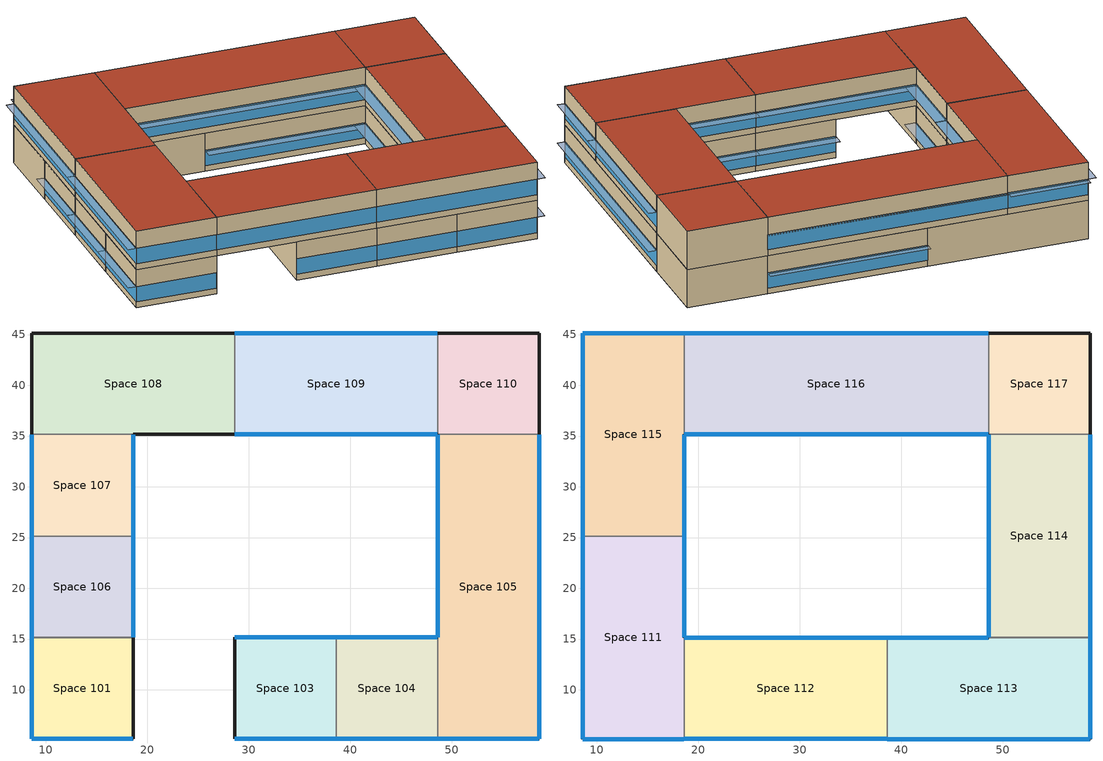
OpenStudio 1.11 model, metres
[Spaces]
Space 101
 floor ground: 18.6,15.15 18.6,5.15 8.6,5.15 8.6,15.15 z0
 wall outside: 8.6,15.15 8.6,5.15 18.6,5.15 18.6,15.15 z0:5
 wall to Space 106: 18.6,15.15 8.6,15.15 z0:5
 window: 8.6,15.13 8.6,5.18 / 8.62,5.15 18.57,5.15 z0.76:2.77
 roof outside: 18.6,5.15 18.6,15.15 8.6,15.15 8.6,5.15 z5
Space 103
 floor ground: 38.6,15.15 38.6,5.15 28.6,5.15 28.6,15.15 z0
 wall outside: 38.6,15.15 28.6,15.15 28.6,5.15 38.6,5.15 z0:5
 wall to Space 104: 38.6,5.15 38.6,15.15 z0:5
 window: 28.62,5.15 38.57,5.15 / 38.57,15.15 28.62,15.15 z0.76:2.77
 roof outside: 38.6,5.15 38.6,15.15 28.6,15.15 28.6,5.15 z5
Space 104
 floor ground: 48.6,15.15 48.6,5.15 38.6,5.15 38.6,15.15 z0
 wall outside: 48.6,15.15 38.6,15.15 / 38.6,5.15 48.6,5.15 z0:5
 wall to Space 105: 48.6,5.15 48.6,15.15 z0:5
 window: 48.57,15.15 38.62,15.15 / 38.62,5.15 48.57,5.15 z0.76:2.77
 roof outside: 48.6,5.15 48.6,15.15 38.6,15.15 38.6,5.15 z5
Space 105
 floor ground: 58.6,35.15 58.6,5.15 48.6,5.15 48.6,35.15 z0
 wall outside: 48.6,5.15 58.6,5.15 58.6,35.15 / 48.6,35.15 48.6,15.15 z0:5
 wall to Space 110: 58.6,35.15 48.6,35.15 z0:5
 window: 58.6,5.18 58.6,35.13 z0.76:2.76; 48.62,5.15 58.57,5.15 / 48.6,35.13 48.6,15.18 z0.76:2.77
 roof outside: 58.6,5.15 58.6,35.15 48.6,35.15 48.6,5.15 z5
Space 106
 floor ground: 18.6,25.15 18.6,15.15 8.6,15.15 8.6,25.15 z0
 wall outside: 8.6,25.15 8.6,15.15 / 18.6,15.15 18.6,25.15 z0:5
 wall to Space 107: 18.6,25.15 8.6,25.15 z0:5
 window: 8.6,25.13 8.6,15.18 / 18.6,15.18 18.6,25.13 z0.76:2.77
 roof outside: 18.6,15.15 18.6,25.15 8.6,25.15 8.6,15.15 z5
Space 107
 floor ground: 18.6,35.15 18.6,25.15 8.6,25.15 8.6,35.15 z0
 wall outside: 8.6,35.15 8.6,25.15 / 18.6,25.15 18.6,35.15 z0:5
 wall to Space 108: 18.6,35.15 8.6,35.15 z0:5
 window: 8.6,35.13 8.6,25.18 / 18.6,25.18 18.6,35.13 z0.76:2.77
 roof outside: 18.6,25.15 18.6,35.15 8.6,35.15 8.6,25.15 z5
Space 108
 floor ground: 28.6,45.15 28.6,35.15 8.6,35.15 8.6,45.15 z0
 wall outside: 18.6,35.15 28.6,35.15 / 28.6,45.15 8.6,45.15 8.6,35.15 z0:5
 wall to Space 109: 28.6,35.15 28.6,45.15 z0:5
 roof outside: 28.6,35.15 28.6,45.15 8.6,45.15 8.6,35.15 z5
Space 109
 floor ground: 48.6,45.15 48.6,35.15 28.6,35.15 28.6,45.15 z0
 wall outside: 28.6,35.15 48.6,35.15 / 48.6,45.15 28.6,45.15 z0:5
 wall to Space 110: 48.6,35.15 48.6,45.15 z0:5
 window: 48.57,45.15 28.62,45.15 / 28.62,35.15 48.57,35.15 z0.76:2.77
 roof outside: 48.6,35.15 48.6,45.15 28.6,45.15 28.6,35.15 z5
Space 110
 floor ground: 58.6,45.15 58.6,35.15 48.6,35.15 48.6,45.15 z0
 wall outside: 58.6,35.15 58.6,45.15 48.6,45.15 z0:5
Space 111
 floor ground: 18.6,25.15 18.6,5.15 8.6,5.15 8.6,25.15 z5
 wall outside: 18.6,15.15 18.6,25.15 / 8.6,25.15 8.6,5.15 18.6,5.15 z5:10
 wall to Space 112: 18.6,5.15 18.6,15.15 z5:10
 wall to Space 115: 18.6,25.15 8.6,25.15 z5:10
 window: 18.6,15.18 18.6,25.13 / 8.62,5.15 18.57,5.15 / 8.6,25.13 8.6,5.18 z5.76:7.77
 roof outside: 18.6,5.15 18.6,25.15 8.6,25.15 8.6,5.15 z10
Space 112
 floor ground: 38.6,15.15 38.6,5.15 18.6,5.15 18.6,15.15 z5
 wall outside: 18.6,5.15 38.6,5.15 / 38.6,15.15 18.6,15.15 z5:10
 wall to Space 113: 38.6,5.15 38.6,15.15 z5:10
 window: 18.62,5.15 38.57,5.15 / 38.57,15.15 18.62,15.15 z5.76:7.77
 roof outside: 38.6,5.15 38.6,15.15 18.6,15.15 18.6,5.15 z10
Space 113
 floor ground: 58.6,15.15 58.6,5.15 38.6,5.15 38.6,15.15 z5
 wall outside: 38.6,5.15 58.6,5.15 58.6,15.15 / 48.6,15.15 38.6,15.15 z5:10
 wall to Space 114: 58.6,15.15 48.6,15.15 z5:10
 window: 58.6,5.18 58.6,15.13 / 48.57,15.15 38.62,15.15 / 38.62,5.15 58.57,5.15 z5.76:7.77
 roof outside: 58.6,5.15 58.6,15.15 38.6,15.15 38.6,5.15 z10
Space 114
 floor ground: 58.6,35.15 58.6,15.15 48.6,15.15 48.6,35.15 z5
 wall outside: 58.6,15.15 58.6,35.15 / 48.6,35.15 48.6,15.15 z5:10
 wall to Space 117: 58.6,35.15 48.6,35.15 z5:10
 window: 58.6,15.18 58.6,35.13 / 48.6,35.13 48.6,15.18 z5.76:7.77
 roof outside: 58.6,15.15 58.6,35.15 48.6,35.15 48.6,15.15 z10
Space 115
 floor ground: 18.6,45.15 18.6,25.15 8.6,25.15 8.6,45.15 z5
 wall outside: 18.6,45.15 8.6,45.15 8.6,25.15 / 18.6,25.15 18.6,35.15 z5:10
 wall to Space 116: 18.6,35.15 18.6,45.15 z5:10
 window: 8.6,45.13 8.6,25.18 / 18.57,45.15 8.62,45.15 / 18.6,25.18 18.6,35.13 z5.76:7.77
 roof outside: 18.6,25.15 18.6,45.15 8.6,45.15 8.6,25.15 z10
Space 116
 floor ground: 48.6,45.15 48.6,35.15 18.6,35.15 18.6,45.15 z5
 wall outside: 18.6,35.15 48.6,35.15 / 48.6,45.15 18.6,45.15 z5:10
 wall to Space 117: 48.6,35.15 48.6,45.15 z5:10
 window: 18.62,35.15 48.57,35.15 / 48.57,45.15 18.62,45.15 z5.76:7.76
 roof outside: 48.6,35.15 48.6,45.15 18.6,45.15 18.6,35.15 z10
Space 117
 floor to Space 110: 58.6,45.15 58.6,35.15 48.6,35.15 48.6,45.15 z5
 wall outside: 58.6,35.15 58.6,45.15 48.6,45.15 z5:10
 roof outside: 58.6,35.15 58.6,45.15 48.6,45.15 48.6,35.15 z10
shading: 48.57,33.75 48.57,35.15 18.62,35.15 18.62,33.75 z7.76; 48.57,45.15 48.57,45.55 18.62,45.55 18.62,45.15 z7.76; 38.57,15.15 38.57,16.56 18.62,16.56 18.62,15.15 z7.77; 20,15.18 20,25.13 18.6,25.13 18.6,15.18 z7.77; 20,25.18 20,35.13 18.6,35.13 18.6,25.18 z7.77; 48.57,15.15 48.57,16.56 38.62,16.56 38.62,15.15 z7.77; 48.6,15.18 48.6,35.13 47.19,35.13 47.19,15.18 z7.77; 48.6,15.18 48.6,35.13 47.19,35.13 47.19,15.18 z2.77; 48.57,33.75 48.57,35.15 28.62,35.15 28.62,33.75 z2.77; 20,25.18 20,35.13 18.6,35.13 18.6,25.18 z2.77; 20,15.18 20,25.13 18.6,25.13 18.6,15.18 z2.77; 38.57,15.15 38.57,16.56 28.62,16.56 28.62,15.15 z2.77; 48.57,15.15 48.57,16.56 38.62,16.56 38.62,15.15 z2.77; 8.6,25.18 8.6,45.13 7.59,45.13 7.59,25.18 z7.77; 8.6,5.18 8.6,25.13 7.59,25.13 7.59,5.18 z7.77; 8.6,25.18 8.6,35.13 7.59,35.13 7.59,25.18 z2.77; 8.6,15.18 8.6,25.13 7.59,25.13 7.59,15.18 z2.77; 8.6,5.18 8.6,15.13 7.59,15.13 7.59,5.18 z2.77; 18.57,45.15 18.57,46.16 8.62,46.16 8.62,45.15 z7.77; 48.57,45.15 48.57,46.16 28.62,46.16 28.62,45.15 z2.77; 59.6,15.18 59.6,35.13 58.6,35.13 58.6,15.18 z7.77; 59.6,5.18 59.6,15.13 58.6,15.13 58.6,5.18 z7.77; 59.6,5.18 59.6,35.13 58.6,35.13 58.6,5.18 z2.76
[ClimateZones]
Climate Zone Institution Name 1=ASHRAE; Climate Zone Document Name 1=ANSI/ASHRAE Standard 169; Climate Zone Document Year 1=2006; Climate Zone Value 1=1A; Climate Zone Institution Name 2=CEC; Climate Zone Document Name 2=California Climate Zone Descriptions; Climate Zone Document Year 2=1995; Climate Zone Value 2=1
[Building]
Building 1
[Site]
Piacenza: Latitude {deg}=44.92; Longitude {deg}=9.73; Time Zone {hr}=1; Elevation {m}=134
[SizingPeriod:DesignDay] Barometric Pressure {Pa}=99726; Sky Clearness=0; Rain Indicator=0; Snow Indicator=0; Day of Month=21; Daylight Saving Time Indicator=0; Dry-Bulb Temperature Range Modifier Type=DefaultMultipliers
Name | Maximum Dry-Bulb Temperature {C} | Daily Dry-Bulb Temperature Range {deltaC} | Humidity Indicating Conditions at Maximum Dry-Bulb | Wind Speed {m/s} | Wind Direction {deg} | Month | Day Type | Humidity Indicating Type | Solar Model Indicator | ASHRAE Taub | ASHRAE Taud
Piacenza Ann Htg 99.6% Condns DB | -6.1 | 0 | -6.1 | 2 | 250 | 1 | WinterDesignDay | Wetbulb | ASHRAEClearSky
Piacenza Ann Clg .4% Condns DB=>MWB | 33.1 | 11.9 | 22.7 | 2.3 | 90 | 8 | SummerDesignDay | Wetbulb | ASHRAETau | 0.48 | 1.935
Piacenza Ann Clg .4% Condns DP=>MDB | 27.4 | 11.9 | 23 | 2.3 | 90 | 8 | SummerDesignDay | Dewpoint | ASHRAETau | 0.48 | 1.935
Piacenza Ann Htg Wind 99.6% Condns WS=>MCDB | 5.8 | 0 | 5.8 | 8.9 | 250 | 1 | WinterDesignDay | Wetbulb | ASHRAEClearSky
Piacenza Ann Hum_n 99.6% Condns DP=>MCDB | 3.5 | 0 | -11.3 | 2 | 250 | 1 | WinterDesignDay | Dewpoint | ASHRAEClearSky
Piacenza Ann Clg .4% Condns WB=>MDB | 30.1 | 11.9 | 24.6 | 2.3 | 90 | 8 | SummerDesignDay | Wetbulb | ASHRAETau | 0.48 | 1.935
Piacenza Ann Clg .4% Condns Enth=>MDB | 30.3 | 11.9 | 74900 | 2.3 | 90 | 8 | SummerDesignDay | Enthalpy | ASHRAETau | 0.48 | 1.935
[DefaultConstructionSet] Interior Partition Construction=Interior Partition
Name | Default Exterior Surface Constructions | Default Interior Surface Constructions | Default Ground Contact Surface Constructions | Default Exterior SubSurface Constructions | Default Interior SubSurface Constructions
189.1-2009 - CZ3 - Office | Default Surface Constructions 10 | Default Surface Constructions 11 | Default Surface Constructions 12 | Default Sub Surface Constructions 7 | Default Sub Surface Constructions 8
189.1-2009 - CZ3 - Office 1; 189.1-2009 - CZ3 - Office 2; 189.1-2009 - CZ3 - Office 3; 189.1-2009 - CZ3 - Office 4; 189.1-2009 - CZ3 - Office 5; 189.1-2009 - CZ3 - Office 6; 189.1-2009 - CZ3 - Office 7; 189.1-2009 - CZ3 - Office 8; 189.1-2009 - CZ3 - Office 9; 189.1-2009 - CZ3 - Office 10; 189.1-2009 - CZ3 - Office 11; 189.1-2009 - CZ3 - Office 12; 189.1-2009 - CZ3 - Office 13; 189.1-2009 - CZ3 - Office 14; 189.1-2009 - CZ3 - Office 15 | Default Surface Constructions 7 | Default Surface Constructions 8 | Default Surface Constructions 9 | Default Sub Surface Constructions 5 | Default Sub Surface Constructions 6
[DefaultSurfaceConstructions]
Name | Floor Construction | Wall Construction | Roof Ceiling Construction
Default Surface Constructions 7; Default Surface Constructions 10 | ExtSlabCarpet 4in ClimateZone 1-8 | ASHRAE 189.1-2009 ExtWall Mass ClimateZone 3 | ASHRAE 189.1-2009 ExtRoof IEAD ClimateZone 2-5
Default Surface Constructions 8; Default Surface Constructions 11 | Interior Floor | Interior Wall | Interior Ceiling
Default Surface Constructions 9; Default Surface Constructions 12 | ExtSlabCarpet 4in ClimateZone 1-8 | ExtSlabCarpet 4in ClimateZone 1-8 | ExtSlabCarpet 4in ClimateZone 1-8
[DefaultSubSurfaceConstructions]
Name | Fixed Window Construction | Operable Window Construction | Door Construction | Tubular Daylight Dome Construction | Tubular Daylight Diffuser Construction
Default Sub Surface Constructions 5; Default Sub Surface Constructions 7 | ASHRAE 189.1-2009 ExtWindow ClimateZone 3 | ASHRAE 189.1-2009 ExtWindow ClimateZone 3 | Exterior Door | Interior Window | Interior Window
Default Sub Surface Constructions 6; Default Sub Surface Constructions 8 | Interior Window | Interior Window | Interior Door
[Construction]
Interior Partition; Interior Door: G05 25mm wood
ExtSlabCarpet 4in ClimateZone 1-8: MAT-CC05 4 HW CONCRETE, CP02 CARPET PAD
ASHRAE 189.1-2009 ExtWall Mass ClimateZone 3: 1IN Stucco, 8IN Concrete HW, Wall Insulation [36], 1/2IN Gypsum
ASHRAE 189.1-2009 ExtRoof IEAD ClimateZone 2-5: Roof Membrane, Roof Insulation [21], Metal Decking
Interior Floor: F16 Acoustic tile, F05 Ceiling air space resistance, M11 100mm lightweight concrete
Interior Wall: G01a 19mm gypsum board, F04 Wall air space resistance, G01a 19mm gypsum board
Interior Ceiling: M11 100mm lightweight concrete, F05 Ceiling air space resistance, F16 Acoustic tile
ASHRAE 189.1-2009 ExtWindow ClimateZone 3: Theoretical Glass [202]
Exterior Door: F08 Metal surface, I01 25mm insulation board
Interior Window: Clear 3mm
[Material] Thermal Absorptance=0.9
Name | Roughness | Thickness {m} | Conductivity {W/m-K} | Density {kg/m3} | Specific Heat {J/kg-K} | Solar Absorptance | Visible Absorptance
G05 25mm wood | MediumSmooth | 0.0254 | 0.15 | 608 | 1630 | 0.5 | 0.5
MAT-CC05 4 HW CONCRETE | Rough | 0.1016 | 1.311 | 2240 | 836.8 | 0.85 | 0.85
1IN Stucco | Smooth | 0.0253 | 0.6918 | 1858 | 837 | 0.92 | 0.92
8IN Concrete HW | MediumRough | 0.2033 | 1.7296 | 2243 | 837 | 0.65 | 0.65
Wall Insulation [36] | MediumRough | 0.0566 | 0.0432 | 91 | 837 | 0.5 | 0.5
1/2IN Gypsum | Smooth | 0.0127 | 0.16 | 784.9 | 830 | 0.4 | 0.4
Roof Membrane | VeryRough | 0.0095 | 0.16 | 1121.29 | 1460 | 0.7 | 0.7
Roof Insulation [21] | MediumRough | 0.2105 | 0.049 | 265 | 836.8 | 0.7 | 0.7
Metal Decking | MediumSmooth | 0.0015 | 45.006 | 7680 | 418.4 | 0.6 | 0.6
F16 Acoustic tile | MediumSmooth | 0.0191 | 0.06 | 368 | 590 | 0.3 | 0.3
M11 100mm lightweight concrete | MediumRough | 0.1016 | 0.53 | 1280 | 840 | 0.5 | 0.5
G01a 19mm gypsum board | MediumSmooth | 0.019 | 0.16 | 800 | 1090 | 0.4 | 0.4
F08 Metal surface | Smooth | 0.0008 | 45.28 | 7824 | 500 | 0.7 | 0.7
I01 25mm insulation board | MediumRough | 0.0254 | 0.03 | 43 | 1210 | 0.6 | 0.6
[Material:NoMass]
CP02 CARPET PAD: Roughness=Smooth; Thermal Resistance {m2-K/W}=0.1; Thermal Absorptance=0.9; Solar Absorptance=0.8; Visible Absorptance=0.8
[Material:AirGap]
Name | Thermal Resistance {m2-K/W}
F05 Ceiling air space resistance | 0.18
F04 Wall air space resistance | 0.15
[WindowMaterial:Glazing] Optical Data Type=SpectralAverage; Thickness {m}=0.003; Back Side Solar Reflectance at Normal Incidence=0; Back Side Visible Reflectance at Normal Incidence=0; Infrared Transmittance at Normal Incidence=0; Dirt Correction Factor for Solar and Visible Transmittance=1; Solar Diffusing=No
Name | Solar Transmittance at Normal Incidence | Front Side Solar Reflectance at Normal Incidence | Visible Transmittance at Normal Incidence | Front Side Visible Reflectance at Normal Incidence | Front Side Infrared Hemispherical Emissivity | Back Side Infrared Hemispherical Emissivity | Conductivity {W/m-K}
Theoretical Glass [202] | 0.2325 | 0.7175 | 0.3192 | 0.6308 | 0.9 | 0.9 | 0.0192
Clear 3mm | 0.837 | 0.075 | 0.898 | 0.081 | 0.84 | 0.84 | 0.9
[BuildingStory] Nominal Z Coordinate {m}=0; Nominal Floor to Floor Height {m}=5
Building Story 1; Building Story 2
[Space]
Name | Space Type | Default Construction Set | Default Schedule Set | Building Story | Thermal Zone
Space 101 | 189.1-2009 - Office - ClosedOffice - CZ1-3 | 189.1-2009 - CZ3 - Office | ClosedOffice - CZ1-3 Schedule polimi | Building Story 1 | Thermal Zone 1
Space 103 | 189.1-2009 - Office - ClosedOffice - CZ1-3 1 | 189.1-2009 - CZ3 - Office 1 | ClosedOffice - CZ1-3 Schedule polimi | Building Story 1 | Thermal Zone 1
Space 104 | 189.1-2009 - Office - ClosedOffice - CZ1-3 | 189.1-2009 - CZ3 - Office 2 | ClosedOffice - CZ1-3 Schedule polimi | Building Story 1 | Thermal Zone 1
Space 105 | 189.1-2009 - Office - Vending - CZ1-3 | 189.1-2009 - CZ3 - Office 4 | 189.1-2009 - Office - Vending - CZ1-3cafeteria | Building Story 1 | Thermal Zone 2
Space 106 | 189.1-2009 - Office - Conference - CZ1-3 | 189.1-2009 - CZ3 - Office 8 | 189.1-2009 - Office - Conference - CZ1-3 polimi | Building Story 1 | Thermal Zone 4
Space 107 | 189.1-2009 - Office - IT_Room - CZ1-3 | 189.1-2009 - CZ3 - Office 14 | 189.1-2009 - Office - IT_Room - CZ1-3polimi 1 | Building Story 1 | Thermal Zone 5
Space 108 | 189.1-2009 - Office - Restroom - CZ1-3 | 189.1-2009 - CZ3 - Office 5 | 189.1-2009 - Office - Restroom - CZ1-3 Schedule Set | Building Story 1 | Thermal Zone 3
Space 109 | 189.1-2009 - Office - Conference - CZ1-3 1 | 189.1-2009 - CZ3 - Office 9 | 189.1-2009 - Office - Conference - CZ1-3 polimi | Building Story 1 | Thermal Zone 4
Space 110 | 189.1-2009 - Office - Restroom - CZ1-3 1 | 189.1-2009 - CZ3 - Office 6 | 189.1-2009 - Office - Restroom - CZ1-3 Schedule Set | Building Story 1 | Thermal Zone 3
Space 111 | 189.1-2009 - Office - Conference - CZ1-3 2 | 189.1-2009 - CZ3 - Office 10 | 189.1-2009 - Office - Conference - CZ1-3 polimi | Building Story 2 | Thermal Zone 4
Space 112 | 189.1-2009 - Office - ClosedOffice - CZ1-3 2 | 189.1-2009 - CZ3 - Office 3 | ClosedOffice - CZ1-3 Schedule polimi | Building Story 2 | Thermal Zone 1
Space 113 | 189.1-2009 - Office - IT_Room - CZ1-3 1 | 189.1-2009 - CZ3 - Office 15 | 189.1-2009 - Office - IT_Room - CZ1-3polimi 1 | Building Story 2 | Thermal Zone 5
Space 114 | 189.1-2009 - Office - Conference - CZ1-3 3 | 189.1-2009 - CZ3 - Office 11 | 189.1-2009 - Office - Conference - CZ1-3 polimi | Building Story 2 | Thermal Zone 4
Space 115 | 189.1-2009 - Office - Conference - CZ1-3 4 | 189.1-2009 - CZ3 - Office 12 | 189.1-2009 - Office - Conference - CZ1-3 polimi | Building Story 2 | Thermal Zone 4
Space 116 | 189.1-2009 - Office - Conference - CZ1-3 5 | 189.1-2009 - CZ3 - Office 13 | 189.1-2009 - Office - Conference - CZ1-3 polimi | Building Story 2 | Thermal Zone 4
Space 117 | 189.1-2009 - Office - Restroom - CZ1-3 2 | 189.1-2009 - CZ3 - Office 7 | 189.1-2009 - Office - Restroom - CZ1-3 Schedule Set | Building Story 2 | Thermal Zone 3
[SpaceType] Standards Building Type=Office
Name | Default Schedule Set | Design Specification Outdoor Air Object | Standards Space Type
189.1-2009 - Office - ClosedOffice - CZ1-3; 189.1-2009 - Office - ClosedOffice - CZ1-3 1; 189.1-2009 - Office - ClosedOffice - CZ1-3 2 | 189.1-2009 - Office - ClosedOffice - CZ1-3 Schedule Set | 189.1-2009 - Office - ClosedOffice - CZ1-3 Ventilation | ClosedOffice
189.1-2009 - Office - Vending - CZ1-3 | 189.1-2009 - Office - Vending - CZ1-3 Schedule Set | 189.1-2009 - Office - Vending - CZ1-3 Ventilation | Vending
189.1-2009 - Office - Restroom - CZ1-3; 189.1-2009 - Office - Restroom - CZ1-3 1; 189.1-2009 - Office - Restroom - CZ1-3 2 | 189.1-2009 - Office - Restroom - CZ1-3 Schedule Set | 189.1-2009 - Office - Restroom - CZ1-3 Ventilation | Restroom
189.1-2009 - Office - Conference - CZ1-3; 189.1-2009 - Office - Conference - CZ1-3 1; 189.1-2009 - Office - Conference - CZ1-3 2; 189.1-2009 - Office - Conference - CZ1-3 3; 189.1-2009 - Office - Conference - CZ1-3 4; 189.1-2009 - Office - Conference - CZ1-3 5 | 189.1-2009 - Office - Conference - CZ1-3 Schedule Set | 189.1-2009 - Office - Conference - CZ1-3 Ventilation | Conference
189.1-2009 - Office - IT_Room - CZ1-3; 189.1-2009 - Office - IT_Room - CZ1-3 1 | 189.1-2009 - Office - IT_Room - CZ1-3 Schedule Set | 189.1-2009 - Office - IT_Room - CZ1-3 Ventilation | IT_Room
[ThermalZone] Use Ideal Air Loads=Yes
Name | Thermostat
Thermal Zone 1 | Thermostat Setpoint Dual Setpoint 1
Thermal Zone 2 | Thermostat Setpoint Dual Setpoint 2
Thermal Zone 3 | Thermostat Setpoint Dual Setpoint 3
Thermal Zone 4 | Thermostat Setpoint Dual Setpoint 4
Thermal Zone 5 | Thermostat Setpoint Dual Setpoint 5
[Sizing:Zone] Zone Cooling Design Supply Air Temperature Input Method=SupplyAirTemperature; Zone Cooling Design Supply Air Temperature {C}=14; Zone Cooling Design Supply Air Temperature Difference {deltaC}=11.11; Zone Heating Design Supply Air Temperature Input Method=SupplyAirTemperature; Zone Heating Design Supply Air Temperature {C}=40; Zone Heating Design Supply Air Temperature Difference {deltaC}=11.11; Zone Cooling Design Supply Air Humidity Ratio {kg-H2O/kg-air}=0.0085; Zone Heating Design Supply Air Humidity Ratio {kg-H2O/kg-air}=0.008; Cooling Design Air Flow Method=DesignDay; Heating Design Air Flow Method=DesignDay; Account for Dedicated Outdoor Air System=No; Dedicated Outdoor Air System Control Strategy=NeutralSupplyAir; Dedicated Outdoor Air Low Setpoint Temperature for Design {C}=autosize; Dedicated Outdoor Air High Setpoint Temperature for Design {C}=autosize
Thermal Zone 1; Thermal Zone 2; Thermal Zone 3; Thermal Zone 4; Thermal Zone 5
[DefaultScheduleSet] People Activity Level Schedule=Office Activity; Lighting Schedule=Office Bldg Light; Electric Equipment Schedule=Office Bldg Equip; Infiltration Schedule=Office Infil Quarter On
Name | Number of People Schedule | Hours of Operation Schedule
189.1-2009 - Office - ClosedOffice - CZ1-3 Schedule Set | Office Work Occ
189.1-2009 - Office - Vending - CZ1-3 Schedule Set; 189.1-2009 - Office - Restroom - CZ1-3 Schedule Set; 189.1-2009 - Office - Conference - CZ1-3 Schedule Set; 189.1-2009 - Office - IT_Room - CZ1-3 Schedule Set | Office Misc Occ
ClosedOffice - CZ1-3 Schedule polimi | Office Work Occ | Office polimi
189.1-2009 - Office - Conference - CZ1-3 polimi | Office Misc Occ | Office class
189.1-2009 - Office - IT_Room - CZ1-3polimi 1 | Office Misc Occ | Office IT
189.1-2009 - Office - Vending - CZ1-3cafeteria | Office Misc Occ | Office cafeteria
[DesignSpecification:OutdoorAir] Outdoor Air Method=Sum
Name | Outdoor Air Flow per Person {m3/s-person} | Outdoor Air Flow per Floor Area {m3/s-m2}
189.1-2009 - Office - ClosedOffice - CZ1-3 Ventilation; 189.1-2009 - Office - Conference - CZ1-3 Ventilation | 0.00943895
189.1-2009 - Office - Vending - CZ1-3 Ventilation; 189.1-2009 - Office - IT_Room - CZ1-3 Ventilation |  | 0.000254
189.1-2009 - Office - Restroom - CZ1-3 Ventilation |  | 0.0048768
[People]
Name | People Definition | Space or SpaceType
189.1-2009 - Office - ClosedOffice - CZ1-3 People | 189.1-2009 - Office - ClosedOffice - CZ1-3 People Definition | 189.1-2009 - Office - ClosedOffice - CZ1-3
189.1-2009 - Office - ClosedOffice - CZ1-3 People 1 | 189.1-2009 - Office - ClosedOffice - CZ1-3 People Definition | 189.1-2009 - Office - ClosedOffice - CZ1-3 1
189.1-2009 - Office - ClosedOffice - CZ1-3 People 2 | 189.1-2009 - Office - ClosedOffice - CZ1-3 People Definition | 189.1-2009 - Office - ClosedOffice - CZ1-3 2
189.1-2009 - Office - Vending - CZ1-3 People | 189.1-2009 - Office - Vending - CZ1-3 People Definition | 189.1-2009 - Office - Vending - CZ1-3
189.1-2009 - Office - Restroom - CZ1-3 People | 189.1-2009 - Office - Restroom - CZ1-3 People Definition | 189.1-2009 - Office - Restroom - CZ1-3
189.1-2009 - Office - Restroom - CZ1-3 People 1 | 189.1-2009 - Office - Restroom - CZ1-3 People Definition | 189.1-2009 - Office - Restroom - CZ1-3 1
189.1-2009 - Office - Restroom - CZ1-3 People 2 | 189.1-2009 - Office - Restroom - CZ1-3 People Definition | 189.1-2009 - Office - Restroom - CZ1-3 2
189.1-2009 - Office - Conference - CZ1-3 People | 189.1-2009 - Office - Conference - CZ1-3 People Definition | 189.1-2009 - Office - Conference - CZ1-3
189.1-2009 - Office - Conference - CZ1-3 People 1 | 189.1-2009 - Office - Conference - CZ1-3 People Definition | 189.1-2009 - Office - Conference - CZ1-3 1
189.1-2009 - Office - Conference - CZ1-3 People 2 | 189.1-2009 - Office - Conference - CZ1-3 People Definition | 189.1-2009 - Office - Conference - CZ1-3 2
189.1-2009 - Office - Conference - CZ1-3 People 3 | 189.1-2009 - Office - Conference - CZ1-3 People Definition | 189.1-2009 - Office - Conference - CZ1-3 3
189.1-2009 - Office - Conference - CZ1-3 People 4 | 189.1-2009 - Office - Conference - CZ1-3 People Definition | 189.1-2009 - Office - Conference - CZ1-3 4
189.1-2009 - Office - Conference - CZ1-3 People 5 | 189.1-2009 - Office - Conference - CZ1-3 People Definition | 189.1-2009 - Office - Conference - CZ1-3 5
189.1-2009 - Office - IT_Room - CZ1-3 People | 189.1-2009 - Office - IT_Room - CZ1-3 People Definition | 189.1-2009 - Office - IT_Room - CZ1-3
189.1-2009 - Office - IT_Room - CZ1-3 People 1 | 189.1-2009 - Office - IT_Room - CZ1-3 People Definition | 189.1-2009 - Office - IT_Room - CZ1-3 1
[People:Definition] Number of People Calculation Method=People/Area; Fraction Radiant=0.3
Name | People per Space Floor Area {person/m2}
189.1-2009 - Office - ClosedOffice - CZ1-3 People Definition | 0.0511286
189.1-2009 - Office - Vending - CZ1-3 People Definition | 0.0107639
189.1-2009 - Office - Restroom - CZ1-3 People Definition | 0.107639
189.1-2009 - Office - Conference - CZ1-3 People Definition | 0.538196
189.1-2009 - Office - IT_Room - CZ1-3 People Definition | 0.0538196
[Lights]
Name | Lights Definition | Space or SpaceType
189.1-2009 - Office - ClosedOffice - CZ1-3 Lights | 189.1-2009 - Office - ClosedOffice - CZ1-3 Lights Definition | 189.1-2009 - Office - ClosedOffice - CZ1-3
189.1-2009 - Office - ClosedOffice - CZ1-3 Lights 1 | 189.1-2009 - Office - ClosedOffice - CZ1-3 Lights Definition | 189.1-2009 - Office - ClosedOffice - CZ1-3 1
189.1-2009 - Office - ClosedOffice - CZ1-3 Lights 2 | 189.1-2009 - Office - ClosedOffice - CZ1-3 Lights Definition | 189.1-2009 - Office - ClosedOffice - CZ1-3 2
189.1-2009 - Office - Vending - CZ1-3 Lights | 189.1-2009 - Office - Vending - CZ1-3 Lights Definition | 189.1-2009 - Office - Vending - CZ1-3
189.1-2009 - Office - Restroom - CZ1-3 Lights | 189.1-2009 - Office - Restroom - CZ1-3 Lights Definition | 189.1-2009 - Office - Restroom - CZ1-3
189.1-2009 - Office - Restroom - CZ1-3 Lights 1 | 189.1-2009 - Office - Restroom - CZ1-3 Lights Definition | 189.1-2009 - Office - Restroom - CZ1-3 1
189.1-2009 - Office - Restroom - CZ1-3 Lights 2 | 189.1-2009 - Office - Restroom - CZ1-3 Lights Definition | 189.1-2009 - Office - Restroom - CZ1-3 2
189.1-2009 - Office - Conference - CZ1-3 Lights | 189.1-2009 - Office - Conference - CZ1-3 Lights Definition | 189.1-2009 - Office - Conference - CZ1-3
189.1-2009 - Office - Conference - CZ1-3 Lights 1 | 189.1-2009 - Office - Conference - CZ1-3 Lights Definition | 189.1-2009 - Office - Conference - CZ1-3 1
189.1-2009 - Office - Conference - CZ1-3 Lights 2 | 189.1-2009 - Office - Conference - CZ1-3 Lights Definition | 189.1-2009 - Office - Conference - CZ1-3 2
189.1-2009 - Office - Conference - CZ1-3 Lights 3 | 189.1-2009 - Office - Conference - CZ1-3 Lights Definition | 189.1-2009 - Office - Conference - CZ1-3 3
189.1-2009 - Office - Conference - CZ1-3 Lights 4 | 189.1-2009 - Office - Conference - CZ1-3 Lights Definition | 189.1-2009 - Office - Conference - CZ1-3 4
189.1-2009 - Office - Conference - CZ1-3 Lights 5 | 189.1-2009 - Office - Conference - CZ1-3 Lights Definition | 189.1-2009 - Office - Conference - CZ1-3 5
189.1-2009 - Office - IT_Room - CZ1-3 Lights | 189.1-2009 - Office - IT_Room - CZ1-3 Lights Definition | 189.1-2009 - Office - IT_Room - CZ1-3
189.1-2009 - Office - IT_Room - CZ1-3 Lights 1 | 189.1-2009 - Office - IT_Room - CZ1-3 Lights Definition | 189.1-2009 - Office - IT_Room - CZ1-3 1
[Lights:Definition] Design Level Calculation Method=Watts/Area
Name | Watts per Space Floor Area {W/m2}
189.1-2009 - Office - ClosedOffice - CZ1-3 Lights Definition; 189.1-2009 - Office - IT_Room - CZ1-3 Lights Definition | 10.6563
189.1-2009 - Office - Vending - CZ1-3 Lights Definition | 4.84376
189.1-2009 - Office - Restroom - CZ1-3 Lights Definition | 8.71877
189.1-2009 - Office - Conference - CZ1-3 Lights Definition | 12.5938
[ElectricEquipment]
Name | Electric Equipment Definition | Space or SpaceType
189.1-2009 - Office - ClosedOffice - CZ1-3 Electric Equipment | 189.1-2009 - Office - ClosedOffice - CZ1-3 Electric Equipment Definition | 189.1-2009 - Office - ClosedOffice - CZ1-3
189.1-2009 - Office - ClosedOffice - CZ1-3 Electric Equipment 1 | 189.1-2009 - Office - ClosedOffice - CZ1-3 Electric Equipment Definition | 189.1-2009 - Office - ClosedOffice - CZ1-3 1
189.1-2009 - Office - ClosedOffice - CZ1-3 Electric Equipment 2 | 189.1-2009 - Office - ClosedOffice - CZ1-3 Electric Equipment Definition | 189.1-2009 - Office - ClosedOffice - CZ1-3 2
189.1-2009 - Office - Vending - CZ1-3 Electric Equipment | 189.1-2009 - Office - Vending - CZ1-3 Electric Equipment Definition | 189.1-2009 - Office - Vending - CZ1-3
189.1-2009 - Office - Restroom - CZ1-3 Electric Equipment | 189.1-2009 - Office - Restroom - CZ1-3 Electric Equipment Definition | 189.1-2009 - Office - Restroom - CZ1-3
189.1-2009 - Office - Restroom - CZ1-3 Electric Equipment 1 | 189.1-2009 - Office - Restroom - CZ1-3 Electric Equipment Definition | 189.1-2009 - Office - Restroom - CZ1-3 1
189.1-2009 - Office - Restroom - CZ1-3 Electric Equipment 2 | 189.1-2009 - Office - Restroom - CZ1-3 Electric Equipment Definition | 189.1-2009 - Office - Restroom - CZ1-3 2
189.1-2009 - Office - Conference - CZ1-3 Electric Equipment | 189.1-2009 - Office - Conference - CZ1-3 Electric Equipment Definition | 189.1-2009 - Office - Conference - CZ1-3
189.1-2009 - Office - Conference - CZ1-3 Electric Equipment 1 | 189.1-2009 - Office - Conference - CZ1-3 Electric Equipment Definition | 189.1-2009 - Office - Conference - CZ1-3 1
189.1-2009 - Office - Conference - CZ1-3 Electric Equipment 2 | 189.1-2009 - Office - Conference - CZ1-3 Electric Equipment Definition | 189.1-2009 - Office - Conference - CZ1-3 2
189.1-2009 - Office - Conference - CZ1-3 Electric Equipment 3 | 189.1-2009 - Office - Conference - CZ1-3 Electric Equipment Definition | 189.1-2009 - Office - Conference - CZ1-3 3
189.1-2009 - Office - Conference - CZ1-3 Electric Equipment 4 | 189.1-2009 - Office - Conference - CZ1-3 Electric Equipment Definition | 189.1-2009 - Office - Conference - CZ1-3 4
189.1-2009 - Office - Conference - CZ1-3 Electric Equipment 5 | 189.1-2009 - Office - Conference - CZ1-3 Electric Equipment Definition | 189.1-2009 - Office - Conference - CZ1-3 5
189.1-2009 - Office - IT_Room - CZ1-3 Electric Equipment | 189.1-2009 - Office - IT_Room - CZ1-3 Electric Equipment Definition | 189.1-2009 - Office - IT_Room - CZ1-3
189.1-2009 - Office - IT_Room - CZ1-3 Electric Equipment 1 | 189.1-2009 - Office - IT_Room - CZ1-3 Electric Equipment Definition | 189.1-2009 - Office - IT_Room - CZ1-3 1
[ElectricEquipment:Definition] Design Level Calculation Method=Watts/Area
Name | Watts per Space Floor Area {W/m2}
189.1-2009 - Office - ClosedOffice - CZ1-3 Electric Equipment Definition | 6.8889
189.1-2009 - Office - Vending - CZ1-3 Electric Equipment Definition | 41.4411
189.1-2009 - Office - Restroom - CZ1-3 Electric Equipment Definition | 0.753474
189.1-2009 - Office - Conference - CZ1-3 Electric Equipment Definition | 3.98265
189.1-2009 - Office - IT_Room - CZ1-3 Electric Equipment Definition | 16.7917
[SpaceInfiltration:DesignFlowRate] Design Flow Rate Calculation Method=Flow/ExteriorArea; Flow per Exterior Surface Area {m3/s-m2}=0.00030226
Name | Space or SpaceType
189.1-2009 - Office - ClosedOffice - CZ1-3 Infiltration | 189.1-2009 - Office - ClosedOffice - CZ1-3
189.1-2009 - Office - ClosedOffice - CZ1-3 Infiltration 1 | 189.1-2009 - Office - ClosedOffice - CZ1-3 1
189.1-2009 - Office - ClosedOffice - CZ1-3 Infiltration 2 | 189.1-2009 - Office - ClosedOffice - CZ1-3 2
189.1-2009 - Office - Vending - CZ1-3 Infiltration | 189.1-2009 - Office - Vending - CZ1-3
189.1-2009 - Office - Restroom - CZ1-3 Infiltration | 189.1-2009 - Office - Restroom - CZ1-3
189.1-2009 - Office - Restroom - CZ1-3 Infiltration 1 | 189.1-2009 - Office - Restroom - CZ1-3 1
189.1-2009 - Office - Restroom - CZ1-3 Infiltration 2 | 189.1-2009 - Office - Restroom - CZ1-3 2
189.1-2009 - Office - Conference - CZ1-3 Infiltration | 189.1-2009 - Office - Conference - CZ1-3
189.1-2009 - Office - Conference - CZ1-3 Infiltration 1 | 189.1-2009 - Office - Conference - CZ1-3 1
189.1-2009 - Office - Conference - CZ1-3 Infiltration 2 | 189.1-2009 - Office - Conference - CZ1-3 2
189.1-2009 - Office - Conference - CZ1-3 Infiltration 3 | 189.1-2009 - Office - Conference - CZ1-3 3
189.1-2009 - Office - Conference - CZ1-3 Infiltration 4 | 189.1-2009 - Office - Conference - CZ1-3 4
189.1-2009 - Office - Conference - CZ1-3 Infiltration 5 | 189.1-2009 - Office - Conference - CZ1-3 5
189.1-2009 - Office - IT_Room - CZ1-3 Infiltration | 189.1-2009 - Office - IT_Room - CZ1-3
189.1-2009 - Office - IT_Room - CZ1-3 Infiltration 1 | 189.1-2009 - Office - IT_Room - CZ1-3 1
[ThermostatSetpoint:DualSetpoint]
Name | Heating Setpoint Temperature Schedule | Cooling Setpoint Temperature Schedule
Thermostat Setpoint Dual Setpoint 1 | Medium Office HtgSetp | Medium Office ClgSetp
Thermostat Setpoint Dual Setpoint 2 | Medium Office HtgSetp 1 | Medium Office ClgSetp 1
Thermostat Setpoint Dual Setpoint 3 | Medium Office HtgSetp 2 | Medium Office ClgSetp 2
Thermostat Setpoint Dual Setpoint 4 | Medium Office HtgSetp 3 | Medium Office ClgSetp 3
Thermostat Setpoint Dual Setpoint 5 | Medium Office HtgSetp 4 | Medium Office ClgSetp 4
[Schedule:Ruleset]
Name | Default Day Schedule | Summer Design Day Schedule | Winter Design Day Schedule
Office Work Occ | Office Bldg Occ Default Schedule | Office Bldg Occ Summer Design Day | Office Bldg Occ Winter Design Day
Office Activity | Office Activity Default Schedule | Office Activity Summer Design Day | Office Activity Winter Design Day
Office Bldg Light | Office Bldg Light Default Schedule | Office Bldg Light Summer Design Day | Office Bldg Light Winter Design Day
Office Bldg Equip | Office Bldg Equip Default Schedule | Office Bldg Equip Summer Design Day | Office Bldg Equip Winter Design Day
Office Infil Quarter On | Office Infil Quarter On Default Schedule | Office Infil Quarter On Summer Design Day | Office Infil Quarter On Winter Design Day
Office Misc Occ | Office Bldg Occ Default Schedule 1 | Office Bldg Occ Summer Design Day 1 | Office Bldg Occ Winter Design Day 1
Office polimi | Office Bldg Occ Default Schedule 2 | Office Bldg Occ Summer Design Day 2 | Office Bldg Occ Winter Design Day 2
Office cafeteria | Office Bldg Occ Default Schedule 3 | Office Bldg Occ Summer Design Day 3 | Office Bldg Occ Winter Design Day 3
Office IT | Office Bldg Occ Default Schedule 4 | Office Bldg Occ Summer Design Day 4 | Office Bldg Occ Winter Design Day 4
Office class | Office Bldg Occ Default Schedule 5 | Office Bldg Occ Summer Design Day 5 | Office Bldg Occ Winter Design Day 5
Medium Office ClgSetp | Medium Office ClgSetp Default Schedule | Medium Office ClgSetp Summer Design Day | Medium Office ClgSetp Winter Design Day
Medium Office ClgSetp 1 | Medium Office ClgSetp Default Schedule 1 | Medium Office ClgSetp Summer Design Day 1 | Medium Office ClgSetp Winter Design Day 1
Medium Office ClgSetp 2 | Medium Office ClgSetp Default Schedule 2 | Medium Office ClgSetp Summer Design Day 2 | Medium Office ClgSetp Winter Design Day 2
Medium Office ClgSetp 3 | Medium Office ClgSetp Default Schedule 3 | Medium Office ClgSetp Summer Design Day 3 | Medium Office ClgSetp Winter Design Day 3
Medium Office ClgSetp 4 | Medium Office ClgSetp Default Schedule 4 | Medium Office ClgSetp Summer Design Day 4 | Medium Office ClgSetp Winter Design Day 4
Medium Office HtgSetp | Medium Office HtgSetp Default Schedule | Medium Office HtgSetp Summer Design Day | Medium Office HtgSetp Winter Design Day
Medium Office HtgSetp 1 | Medium Office HtgSetp Default Schedule 1 | Medium Office HtgSetp Summer Design Day 1 | Medium Office HtgSetp Winter Design Day 1
Medium Office HtgSetp 2 | Medium Office HtgSetp Default Schedule 2 | Medium Office HtgSetp Summer Design Day 2 | Medium Office HtgSetp Winter Design Day 2
Medium Office HtgSetp 3 | Medium Office HtgSetp Default Schedule 3 | Medium Office HtgSetp Summer Design Day 3 | Medium Office HtgSetp Winter Design Day 3
Medium Office HtgSetp 4 | Medium Office HtgSetp Default Schedule 4 | Medium Office HtgSetp Summer Design Day 4 | Medium Office HtgSetp Winter Design Day 4
[Schedule:Day]
Office Bldg Occ Default Schedule: 6, 0, 0, 7, 0, 0.1, 8, 0, 0.2, 12, 0, 0.85, 13, 0, 0.5, 17, 0, 0.85, 18, 0, 0.7, 20, 0, 0.4, 22, 0, 0.1, 24, 0, 0.05
Office Bldg Occ Summer Design Day; Office Bldg Occ Summer Design Day 1; Office Bldg Occ Summer Design Day 2; Office Bldg Occ Summer Design Day 3; Office Bldg Occ Summer Design Day 4; Office Bldg Occ Summer Design Day 5: 6, 0, 0, 22, 0, 1, 24, 0, 0.05
Office Bldg Occ Winter Design Day; Office Bldg Occ Rule 1 Day Schedule; Office Bldg Light Winter Design Day; Office Bldg Equip Winter Design Day; Office Bldg Occ Winter Design Day 1; Office Bldg Occ Rule 1 Day Schedule 1; Office Bldg Occ Winter Design Day 2; Office Bldg Occ Rule 1 Day Schedule 2; Office Bldg Occ Rule 2 Day Schedule 2; Office Bldg Occ Winter Design Day 3; Office Bldg Occ Rule 1 Day Schedule 3; Office Bldg Occ Rule 2 Day Schedule 3; Office Bldg Occ Winter Design Day 4; Office Bldg Occ Rule 1 Day Schedule 4; Office Bldg Occ Winter Design Day 5; Office Bldg Occ Rule 1 Day Schedule 5: 24, 0, 0
Office Bldg Occ Rule 2 Day Schedule: 6, 0, 0, 8, 0, 0.1, 14, 0, 0.4, 17, 0, 0.1, 24, 0, 0
Office Activity Default Schedule; Office Activity Summer Design Day; Office Activity Winter Design Day: 24, 0, 132
Office Bldg Light Default Schedule: 5, 0, 0.05, 7, 0, 0.1, 8, 0, 0.3, 17, 0, 0.9, 18, 0, 0.7, 20, 0, 0.5, 22, 0, 0.3, 23, 0, 0.1, 24, 0, 0.05
Office Bldg Light Summer Design Day; Office Bldg Equip Summer Design Day; Office Infil Quarter On Rule 1 Day Schedule: 24, 0, 1
Office Bldg Light Rule 1 Day Schedule: 24, 0, 0.05
Office Bldg Light Rule 2 Day Schedule: 6, 0, 0.05, 8, 0, 0.1, 14, 0, 0.5, 17, 0, 0.15, 24, 0, 0.05
Office Bldg Equip Default Schedule: 8, 0, 0.4, 12, 0, 0.9, 13, 0, 0.8, 17, 0, 0.9, 18, 0, 0.8, 20, 0, 0.6, 22, 0, 0.5, 24, 0, 0.4
Office Bldg Equip Rule 1 Day Schedule: 24, 0, 0.3
Office Bldg Equip Rule 2 Day Schedule: 6, 0, 0.3, 8, 0, 0.4, 14, 0, 0.5, 17, 0, 0.35, 24, 0, 0.3
Office Infil Quarter On Default Schedule; Office Infil Quarter On Summer Design Day: 6, 0, 1, 22, 0, 0.25, 24, 0, 1
Office Infil Quarter On Winter Design Day; Office Infil Quarter On Rule 2 Day Schedule: 6, 0, 1, 18, 0, 0.25, 24, 0, 1
Office Bldg Occ Default Schedule 1: 6, 0, 0, 7, 0, 0.1, 8, 0, 0.2, 20, 0, 0.4, 22, 0, 0.1, 24, 0, 0.05
Office Bldg Occ Rule 2 Day Schedule 1: 6, 0, 0, 8, 0, 0.1, 14, 0, 0.25, 17, 0, 0.1, 24, 0, 0
Office Bldg Occ Default Schedule 2: 7, 0, 0, 8, 0, 0.2, 13, 0, 0.85, 15, 0, 0.284075, 18, 0, 0.85, 24, 0, 0
Office Bldg Occ Default Schedule 3: 8, 0, 0, 11, 0, 0.29277, 16, 0, 0.953624, 18, 0, 0.507258, 20, 0, 0.237699, 24, 0, 0
Office Bldg Occ Default Schedule 4: 7, 0, 0, 8, 0, 0.29277, 10, 0, 0.530446, 20, 0, 0.759426, 21, 0, 0.507258, 22, 0, 0.237699, 24, 0, 0
Office Bldg Occ Rule 2 Day Schedule 4: 8, 0, 0, 9, 0, 0.312073, 13, 0, 0.539018, 14, 0, 0.16314, 24, 0, 0
Office Bldg Occ Default Schedule 5: 7, 0, 0, 8, 0, 0.29277, 9, 0, 0.530446, 13, 0, 0.910147, 14, 0, 0.402912, 19, 0, 0.901452, 21, 0, 0.507258, 22, 0, 0.237699, 24, 0, 0
Office Bldg Occ Rule 2 Day Schedule 5: 8, 0, 0, 9, 0, 0.312073, 13, 0, 0.709227, 14, 0, 0.16314, 24, 0, 0
Medium Office ClgSetp Default Schedule; Medium Office ClgSetp Summer Design Day; Medium Office ClgSetp Default Schedule 1; Medium Office ClgSetp Summer Design Day 1; Medium Office ClgSetp Default Schedule 2; Medium Office ClgSetp Summer Design Day 2; Medium Office ClgSetp Default Schedule 3; Medium Office ClgSetp Summer Design Day 3; Medium Office ClgSetp Default Schedule 4; Medium Office ClgSetp Summer Design Day 4: 6, 0, 26.7, 22, 0, 24, 24, 0, 26.7
Medium Office ClgSetp Winter Design Day; Medium Office ClgSetp Rule 1 Day Schedule; Medium Office ClgSetp Winter Design Day 1; Medium Office ClgSetp Rule 1 Day Schedule 1; Medium Office ClgSetp Winter Design Day 2; Medium Office ClgSetp Rule 1 Day Schedule 2; Medium Office ClgSetp Winter Design Day 3; Medium Office ClgSetp Rule 1 Day Schedule 3; Medium Office ClgSetp Winter Design Day 4; Medium Office ClgSetp Rule 1 Day Schedule 4: 24, 0, 26.7
Medium Office ClgSetp Rule 2 Day Schedule; Medium Office ClgSetp Rule 2 Day Schedule 1; Medium Office ClgSetp Rule 2 Day Schedule 2; Medium Office ClgSetp Rule 2 Day Schedule 3; Medium Office ClgSetp Rule 2 Day Schedule 4: 6, 0, 26.7, 18, 0, 24, 24, 0, 26.7
Medium Office HtgSetp Default Schedule; Medium Office HtgSetp Default Schedule 1; Medium Office HtgSetp Default Schedule 2; Medium Office HtgSetp Default Schedule 3; Medium Office HtgSetp Default Schedule 4: 6, 0, 15.6, 22, 0, 21, 24, 0, 15.6
Medium Office HtgSetp Summer Design Day; Medium Office HtgSetp Rule 1 Day Schedule; Medium Office HtgSetp Summer Design Day 1; Medium Office HtgSetp Rule 1 Day Schedule 1; Medium Office HtgSetp Summer Design Day 2; Medium Office HtgSetp Rule 1 Day Schedule 2; Medium Office HtgSetp Summer Design Day 3; Medium Office HtgSetp Rule 1 Day Schedule 3; Medium Office HtgSetp Summer Design Day 4; Medium Office HtgSetp Rule 1 Day Schedule 4: 24, 0, 15.6
Medium Office HtgSetp Winter Design Day; Medium Office HtgSetp Winter Design Day 1; Medium Office HtgSetp Winter Design Day 2; Medium Office HtgSetp Winter Design Day 3; Medium Office HtgSetp Winter Design Day 4: 24, 0, 21
Medium Office HtgSetp Rule 2 Day Schedule; Medium Office HtgSetp Rule 2 Day Schedule 1; Medium Office HtgSetp Rule 2 Day Schedule 2; Medium Office HtgSetp Rule 2 Day Schedule 3; Medium Office HtgSetp Rule 2 Day Schedule 4: 6, 0, 15.6, 18, 0, 21, 24, 0, 15.6
[Schedule:Rule] Apply Monday=No; Apply Tuesday=No; Apply Wednesday=No; Apply Thursday=No; Apply Friday=No; Date Specification Type=DateRange; Start Month=1; Start Day=1; End Month=12; End Day=31
Name | Schedule Ruleset | Rule Order | Day Schedule | Apply Sunday | Apply Saturday
Office Work Occ Rule 1 | Office Work Occ | 0 | Office Bldg Occ Rule 1 Day Schedule | Yes | No
Office Work Occ Rule 2 | Office Work Occ | 1 | Office Bldg Occ Rule 2 Day Schedule | No | Yes
Office Bldg Light Rule 1 | Office Bldg Light | 0 | Office Bldg Light Rule 1 Day Schedule | Yes | No
Office Bldg Light Rule 2 | Office Bldg Light | 1 | Office Bldg Light Rule 2 Day Schedule | No | Yes
Office Bldg Equip Rule 1 | Office Bldg Equip | 0 | Office Bldg Equip Rule 1 Day Schedule | Yes | No
Office Bldg Equip Rule 2 | Office Bldg Equip | 1 | Office Bldg Equip Rule 2 Day Schedule | No | Yes
Office Infil Quarter On Rule 1 | Office Infil Quarter On | 0 | Office Infil Quarter On Rule 1 Day Schedule | Yes | No
Office Infil Quarter On Rule 2 | Office Infil Quarter On | 1 | Office Infil Quarter On Rule 2 Day Schedule | No | Yes
Office Misc Occ Rule 1 | Office Misc Occ | 0 | Office Bldg Occ Rule 1 Day Schedule 1 | Yes | No
Office Misc Occ Rule 2 | Office Misc Occ | 1 | Office Bldg Occ Rule 2 Day Schedule 1 | No | Yes
Office Work Occ Rule 3 | Office polimi | 0 | Office Bldg Occ Rule 1 Day Schedule 2 | Yes | No
Office Work Occ Rule 4 | Office polimi | 1 | Office Bldg Occ Rule 2 Day Schedule 2 | No | Yes
Office Work Occ Rule 5 | Office cafeteria | 0 | Office Bldg Occ Rule 1 Day Schedule 3 | Yes | No
Office Work Occ Rule 6 | Office cafeteria | 1 | Office Bldg Occ Rule 2 Day Schedule 3 | No | Yes
Office Work Occ Rule 7 | Office IT | 0 | Office Bldg Occ Rule 1 Day Schedule 4 | Yes | No
Office Work Occ Rule 8 | Office IT | 1 | Office Bldg Occ Rule 2 Day Schedule 4 | No | Yes
Office Work Occ Rule 9 | Office class | 0 | Office Bldg Occ Rule 1 Day Schedule 5 | Yes | No
Office Work Occ Rule 10 | Office class | 1 | Office Bldg Occ Rule 2 Day Schedule 5 | No | Yes
Medium Office ClgSetp Rule 1 | Medium Office ClgSetp | 0 | Medium Office ClgSetp Rule 1 Day Schedule | Yes | No
Medium Office ClgSetp Rule 2 | Medium Office ClgSetp | 1 | Medium Office ClgSetp Rule 2 Day Schedule | No | Yes
Medium Office ClgSetp Rule 3 | Medium Office ClgSetp 1 | 0 | Medium Office ClgSetp Rule 1 Day Schedule 1 | Yes | No
Medium Office ClgSetp Rule 4 | Medium Office ClgSetp 1 | 1 | Medium Office ClgSetp Rule 2 Day Schedule 1 | No | Yes
Medium Office ClgSetp Rule 5 | Medium Office ClgSetp 2 | 0 | Medium Office ClgSetp Rule 1 Day Schedule 2 | Yes | No
Medium Office ClgSetp Rule 6 | Medium Office ClgSetp 2 | 1 | Medium Office ClgSetp Rule 2 Day Schedule 2 | No | Yes
Medium Office ClgSetp Rule 7 | Medium Office ClgSetp 3 | 0 | Medium Office ClgSetp Rule 1 Day Schedule 3 | Yes | No
Medium Office ClgSetp Rule 8 | Medium Office ClgSetp 3 | 1 | Medium Office ClgSetp Rule 2 Day Schedule 3 | No | Yes
Medium Office ClgSetp Rule 9 | Medium Office ClgSetp 4 | 0 | Medium Office ClgSetp Rule 1 Day Schedule 4 | Yes | No
Medium Office ClgSetp Rule 10 | Medium Office ClgSetp 4 | 1 | Medium Office ClgSetp Rule 2 Day Schedule 4 | No | Yes
Medium Office HtgSetp Rule 1 | Medium Office HtgSetp | 0 | Medium Office HtgSetp Rule 1 Day Schedule | Yes | No
Medium Office HtgSetp Rule 2 | Medium Office HtgSetp | 1 | Medium Office HtgSetp Rule 2 Day Schedule | No | Yes
Medium Office HtgSetp Rule 3 | Medium Office HtgSetp 1 | 0 | Medium Office HtgSetp Rule 1 Day Schedule 1 | Yes | No
Medium Office HtgSetp Rule 4 | Medium Office HtgSetp 1 | 1 | Medium Office HtgSetp Rule 2 Day Schedule 1 | No | Yes
Medium Office HtgSetp Rule 5 | Medium Office HtgSetp 2 | 0 | Medium Office HtgSetp Rule 1 Day Schedule 2 | Yes | No
Medium Office HtgSetp Rule 6 | Medium Office HtgSetp 2 | 1 | Medium Office HtgSetp Rule 2 Day Schedule 2 | No | Yes
Medium Office HtgSetp Rule 7 | Medium Office HtgSetp 3 | 0 | Medium Office HtgSetp Rule 1 Day Schedule 3 | Yes | No
Medium Office HtgSetp Rule 8 | Medium Office HtgSetp 3 | 1 | Medium Office HtgSetp Rule 2 Day Schedule 3 | No | Yes
Medium Office HtgSetp Rule 9 | Medium Office HtgSetp 4 | 0 | Medium Office HtgSetp Rule 1 Day Schedule 4 | Yes | No
Medium Office HtgSetp Rule 10 | Medium Office HtgSetp 4 | 1 | Medium Office HtgSetp Rule 2 Day Schedule 4 | No | Yes
